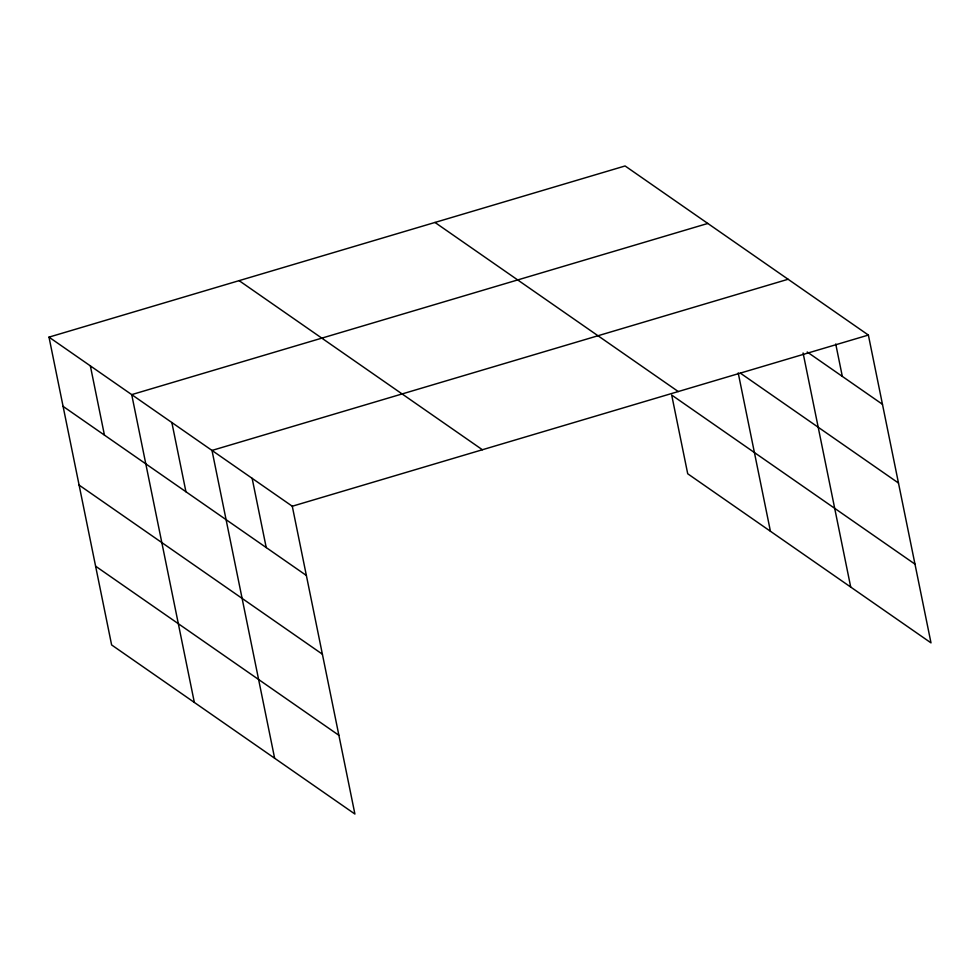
<?xml version="1.0" encoding="UTF-8"?>
<svg xmlns="http://www.w3.org/2000/svg" width="980" height="980" viewBox="0 0 980 980"><rect width="100%" height="100%" fill="white"/><g stroke="black" fill="none" stroke-linecap="round" stroke-linejoin="round"><path stroke-width="1.47" d="M49 337.132L292.285 506.231L354.907 814.037L111.622 644.938L49 337.132L625.093 165.963L868.378 335.062L931 642.868L687.715 473.769L671.692 395.05L914.977 564.137M707.805 223.452L131.712 394.622L194.346 702.427M788.092 279.263L211.999 450.433L274.633 758.238M292.285 506.231L868.378 335.062M807.202 351.991L882.466 404.299M740.414 373.172L898.476 483.03M434.973 222.448L678.27 391.547M239.108 280.648L482.393 449.747M63.088 406.369L306.373 575.468M79.111 485.1L322.396 654.199M95.611 566.207L338.896 735.306M835.732 343.992L842.322 376.406M803.086 352.959L850.714 587.069M738.21 372.902L770.427 531.27M252.142 478.326L266.229 547.575M171.855 422.527L185.943 491.764M90.356 365.883L104.444 435.12"/></g></svg>
